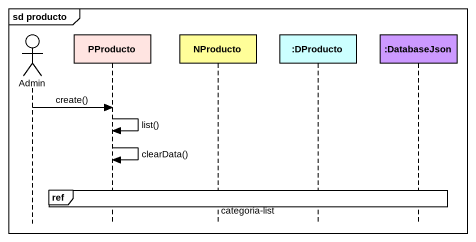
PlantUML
@startuml
mainframe sd producto
hide footbox
actor Admin
participant PProducto #FFE4E1
participant NProducto #FFFE99
participant ":DProducto" as DProducto #CCFFFF
participant ":DatabaseJson" as DatabaseJson #CC99FF

Admin -> PProducto : create()
PProducto -> PProducto : list()
PProducto -> PProducto : clearData()
ref over PProducto, NProducto, DProducto, DatabaseJson : categoria-list
@enduml
